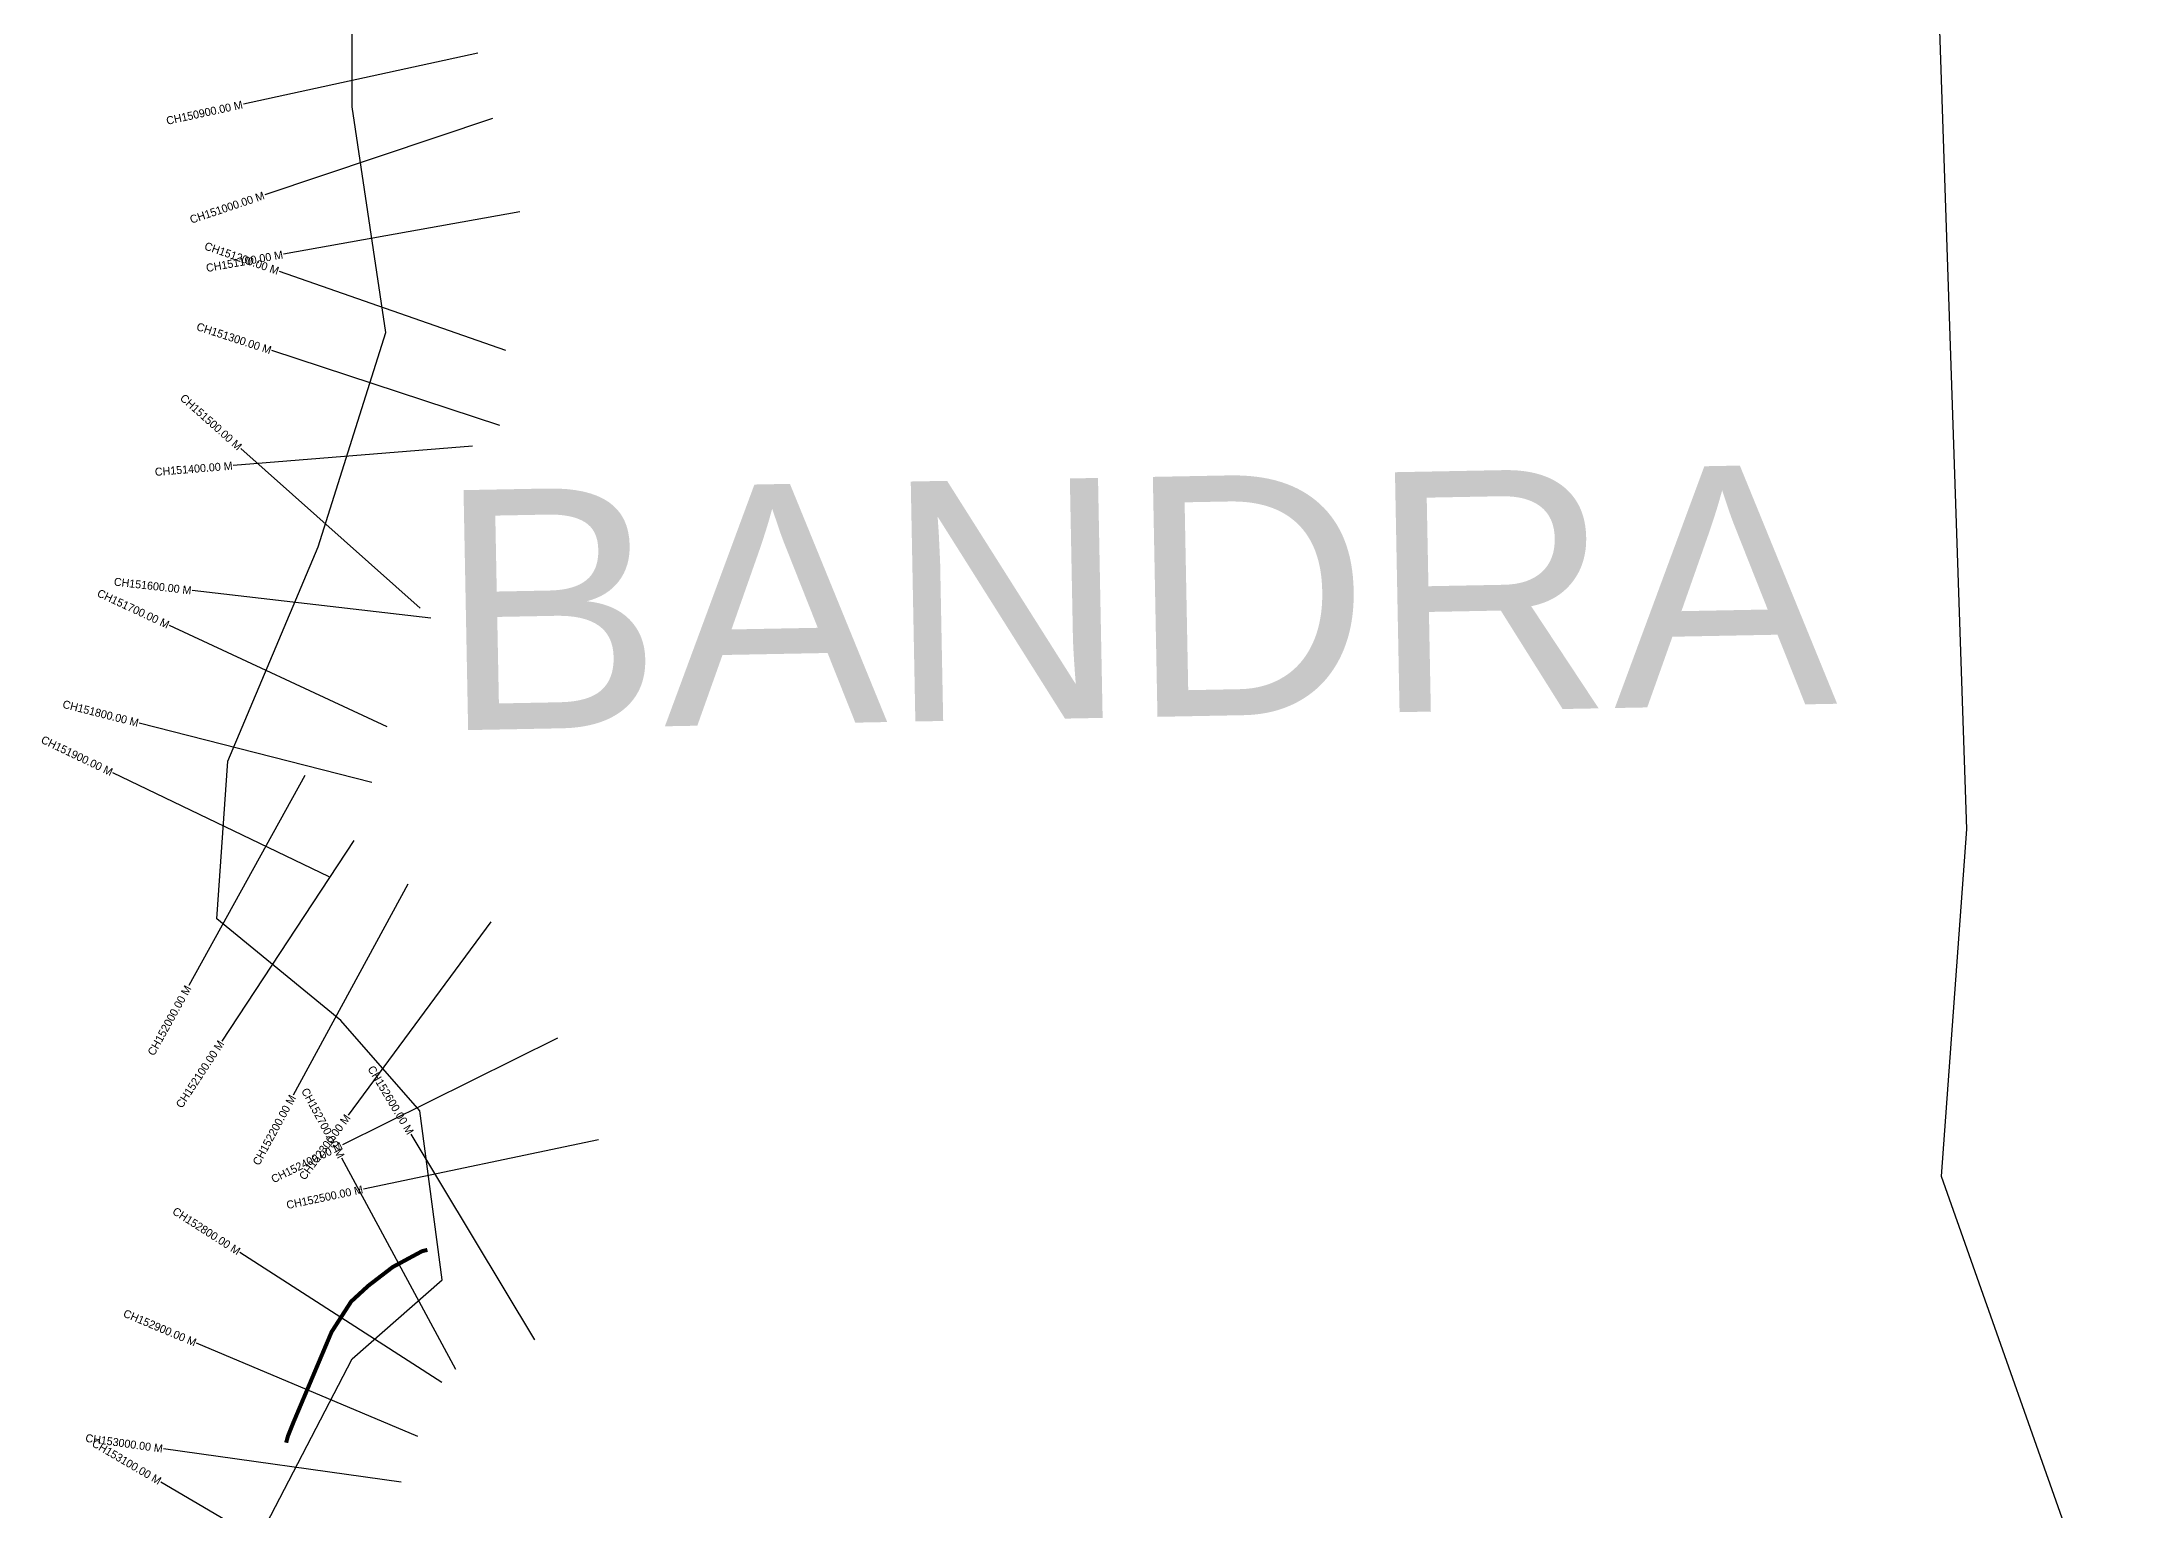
# Model space of a CAD drawing. Header units: metres. Extents: x 270095 to 273055, y 2106609 to 2112242.
# Drawn here: x 270444 to 273055, y 2107966 to 2109802 of the extents above; entities that cross this region are included whole.
import ezdxf
from ezdxf.enums import TextEntityAlignment as Align

# ---------------------------------------------------------------- set-up
doc = ezdxf.new("R2010")
doc.units = ezdxf.units.M
for name, color, linetype in [('CS', 134, 'Continuous'), ('CSMark', 6, 'Continuous'), ('UNPROTECTED', 10, 'Continuous'), ('VILLAGE BOUNDRY', 10, 'Continuous'), ('VILLAGE NAME', 250, 'Continuous')]:
    doc.layers.add(name, color=color, linetype=linetype)

msp = doc.modelspace()

# ---------------------------------------------------------------- linework, layer by layer
at = {"layer": 'CS'}
for p, q in [((270989.1, 2109787.4), (270696, 2109723.7)), ((270989.1, 2109787.4), (270696, 2109723.7)), ((271007.3, 2109706), (270722.9, 2109610.5)), ((271007.3, 2109706), (270722.9, 2109610.5)), ((271041.6, 2109589.1), (270746.3, 2109536.2)), ((271041.6, 2109589.1), (270746.3, 2109536.2)), ((271024.2, 2109415.9), (270741, 2109514.7)), ((271024.2, 2109415.9), (270741, 2109514.7)), ((271016.5, 2109322), (270731.6, 2109415.7)), ((271016.5, 2109322), (270731.6, 2109415.7)), ((270982.5, 2109296.5), (270683.4, 2109272.1)), ((270982.5, 2109296.5), (270683.4, 2109272.1)), ((270916.8, 2109093.9), (270692.8, 2109293.3)), ((270916.8, 2109093.9), (270692.8, 2109293.3)), ((270930.2, 2109081.4), (270632.1, 2109115.9)), ((270930.2, 2109081.4), (270632.1, 2109115.9)), ((270875.6, 2108945.4), (270603.6, 2109072)), ((270875.6, 2108945.4), (270603.6, 2109072)), ((270856.6, 2108876.1), (270565.9, 2108950.1)), ((270856.6, 2108876.1), (270565.9, 2108950.1)), ((270803.3, 2108757.9), (270532.9, 2108887.9)), ((270803.3, 2108757.9), (270532.9, 2108887.9)), ((270772.9, 2108884.5), (270627.7, 2108622)), ((270772.9, 2108884.5), (270627.7, 2108622)), ((270834, 2108803.5), (270669.1, 2108552.8)), ((270834, 2108803.5), (270669.1, 2108552.8)), ((270901.7, 2108748.8), (270758.4, 2108485.2)), ((270901.7, 2108748.8), (270758.4, 2108485.2)), ((271005.2, 2108701.7), (270827.2, 2108460.2)), ((271005.2, 2108701.7), (270827.2, 2108460.2)), ((271088.6, 2108556.2), (270819.8, 2108423)), ((271088.6, 2108556.2), (270819.8, 2108423)), ((271139.9, 2108429.1), (270846.2, 2108367.7)), ((271139.9, 2108429.1), (270846.2, 2108367.7)), ((271060.4, 2108179.2), (270905.9, 2108436.3)), ((271060.4, 2108179.2), (270905.9, 2108436.3)), ((270961.4, 2108142.3), (270819.1, 2108406.4)), ((270961.4, 2108142.3), (270819.1, 2108406.4)), ((270943.9, 2108125.9), (270691.7, 2108288.3)), ((270943.9, 2108125.9), (270691.7, 2108288.3)), ((270913.9, 2108058.4), (270637.5, 2108175)), ((270913.9, 2108058.4), (270637.5, 2108175)), ((270893.3, 2108001.3), (270596.2, 2108043.1)), ((270893.3, 2108001.3), (270596.2, 2108043.1)), ((270851.7, 2107849.4), (270593, 2108001.5)), ((270851.7, 2107849.4), (270593, 2108001.5))]:
    msp.add_line(p, q, dxfattribs=at)
at = {"layer": 'UNPROTECTED', "const_width": 5, "flags": 128}
msp.add_lwpolyline([(270926, 2108291.7), (270919.4, 2108290.1), (270882.7, 2108270.3), (270852.2, 2108246.9), (270830.7, 2108227.1), (270806.3, 2108189.2), (270758, 2108074.7), (270751.7, 2108058.9), (270749.5, 2108050.7)], dxfattribs=at)
at = {"layer": 'VILLAGE BOUNDRY', "color": 3}
for points in [[(271955.8, 2111798.2, 0), (272389.2, 2111798.2, 0), (272537.3, 2111840.5, 0), (272547.8, 2112157.7, 0), (272854.4, 2112210.6, 0), (273055.3, 2112242.3, 0), (272902.3, 2111418.3, 0), (272817.7, 2110635.9, 0), (272807.1, 2110075.6, 0), (272849.4, 2108817.5, 0), (272817.7, 2108384, 0), (273008, 2107844.8, 0)], [(270634.5, 2107775, 0), (270831.8, 2108155.6, 0), (270944.6, 2108254.3, 0), (270916.4, 2108465.7, 0), (270817.7, 2108578.5, 0), (270662.7, 2108705.4, 0), (270676.8, 2108902.7, 0), (270789.5, 2109170.6, 0), (270874.1, 2109438.4, 0), (270831.8, 2109720.4, 0), (270831.8, 2109903.6, 0)]]:
    msp.add_polyline3d(points, dxfattribs=at)

# ---------------------------------------------------------------- texts
at = {"layer": 'CSMark'}
for s, rotation, p in [('CH150900.00 M', 12.2605, (270695, 2109723.5)), ('CH150900.00 M', 12.2605, (270695, 2109723.5)), ('CH151000.00 M', 18.561, (270721.9, 2109610.1)), ('CH151000.00 M', 18.561, (270721.9, 2109610.1)), ('CH151200.00 M', 340.7609, (270740, 2109515.1)), ('CH151200.00 M', 340.7609, (270740, 2109515.1)), ('CH151100.00 M', 10.1547, (270745.4, 2109536)), ('CH151100.00 M', 10.1547, (270745.4, 2109536)), ('CH151300.00 M', 341.7995, (270730.6, 2109416)), ('CH151300.00 M', 341.7995, (270730.6, 2109416)), ('CH151500.00 M', 318.3223, (270692, 2109294)), ('CH151500.00 M', 318.3223, (270692, 2109294)), ('CH151400.00 M', 4.6685, (270682.5, 2109272)), ('CH151400.00 M', 4.6685, (270682.5, 2109272)), ('CH151600.00 M', 353.4133, (270631.1, 2109116)), ('CH151600.00 M', 353.4133, (270631.1, 2109116)), ('CH151700.00 M', 335.0354, (270602.7, 2109072.5)), ('CH151700.00 M', 335.0354, (270602.7, 2109072.5)), ('CH151800.00 M', 345.7212, (270564.9, 2108950.3)), ('CH151800.00 M', 345.7212, (270564.9, 2108950.3)), ('CH151900.00 M', 334.3263, (270532, 2108888.3)), ('CH151900.00 M', 334.3263, (270532, 2108888.3)), ('CH152000.00 M', 61.0623, (270627.2, 2108621.1)), ('CH152000.00 M', 61.0623, (270627.2, 2108621.1)), ('CH152100.00 M', 56.6737, (270668.6, 2108552)), ('CH152100.00 M', 56.6737, (270668.6, 2108552)), ('CH152600.00 M', 301.0096, (270905.3, 2108437.2)), ('CH152600.00 M', 301.0096, (270905.3, 2108437.2)), ('CH152700.00 M', 298.3041, (270818.6, 2108407.3)), ('CH152700.00 M', 298.3041, (270818.6, 2108407.3)), ('CH152200.00 M', 61.4565, (270757.9, 2108484.3)), ('CH152200.00 M', 61.4565, (270757.9, 2108484.3)), ('CH152300.00 M', 53.6052, (270826.6, 2108459.4)), ('CH152300.00 M', 53.6052, (270826.6, 2108459.4)), ('CH152400.00 M', 26.3628, (270818.9, 2108422.6)), ('CH152400.00 M', 26.3628, (270818.9, 2108422.6)), ('CH152500.00 M', 11.8249, (270845.3, 2108367.5)), ('CH152500.00 M', 11.8249, (270845.3, 2108367.5)), ('CH152800.00 M', 327.2259, (270690.9, 2108288.9)), ('CH152800.00 M', 327.2259, (270690.9, 2108288.9)), ('CH152900.00 M', 337.1359, (270636.6, 2108175.4)), ('CH152900.00 M', 337.1359, (270636.6, 2108175.4)), ('CH153000.00 M', 351.9874, (270595.3, 2108043.2)), ('CH153000.00 M', 351.9874, (270595.3, 2108043.2)), ('CH153100.00 M', 329.546, (270592.2, 2108002)), ('CH153100.00 M', 329.546, (270592.2, 2108002))]:
    msp.add_text(s, height=10, rotation=rotation, dxfattribs=at).set_placement(p, align=Align.MIDDLE_RIGHT)
at = {"layer": 'VILLAGE NAME', "insert": (270936.8, 2109240.7), "char_height": 300, "attachment_point": 1, "rotation": 1.1028}
msp.add_mtext_dynamic_manual_height_columns('{\\fArial|b0|i0|c0|p34;BANDRA}', width=2578.433, gutter_width=1928.7, heights=[0], dxfattribs=at)
msp.add_mtext_dynamic_manual_height_columns('{\\fArial|b0|i0|c0|p34;BANDRA}', width=2578.433, gutter_width=1928.7, heights=[0], dxfattribs=at)

doc.saveas('drawing.dxf')
